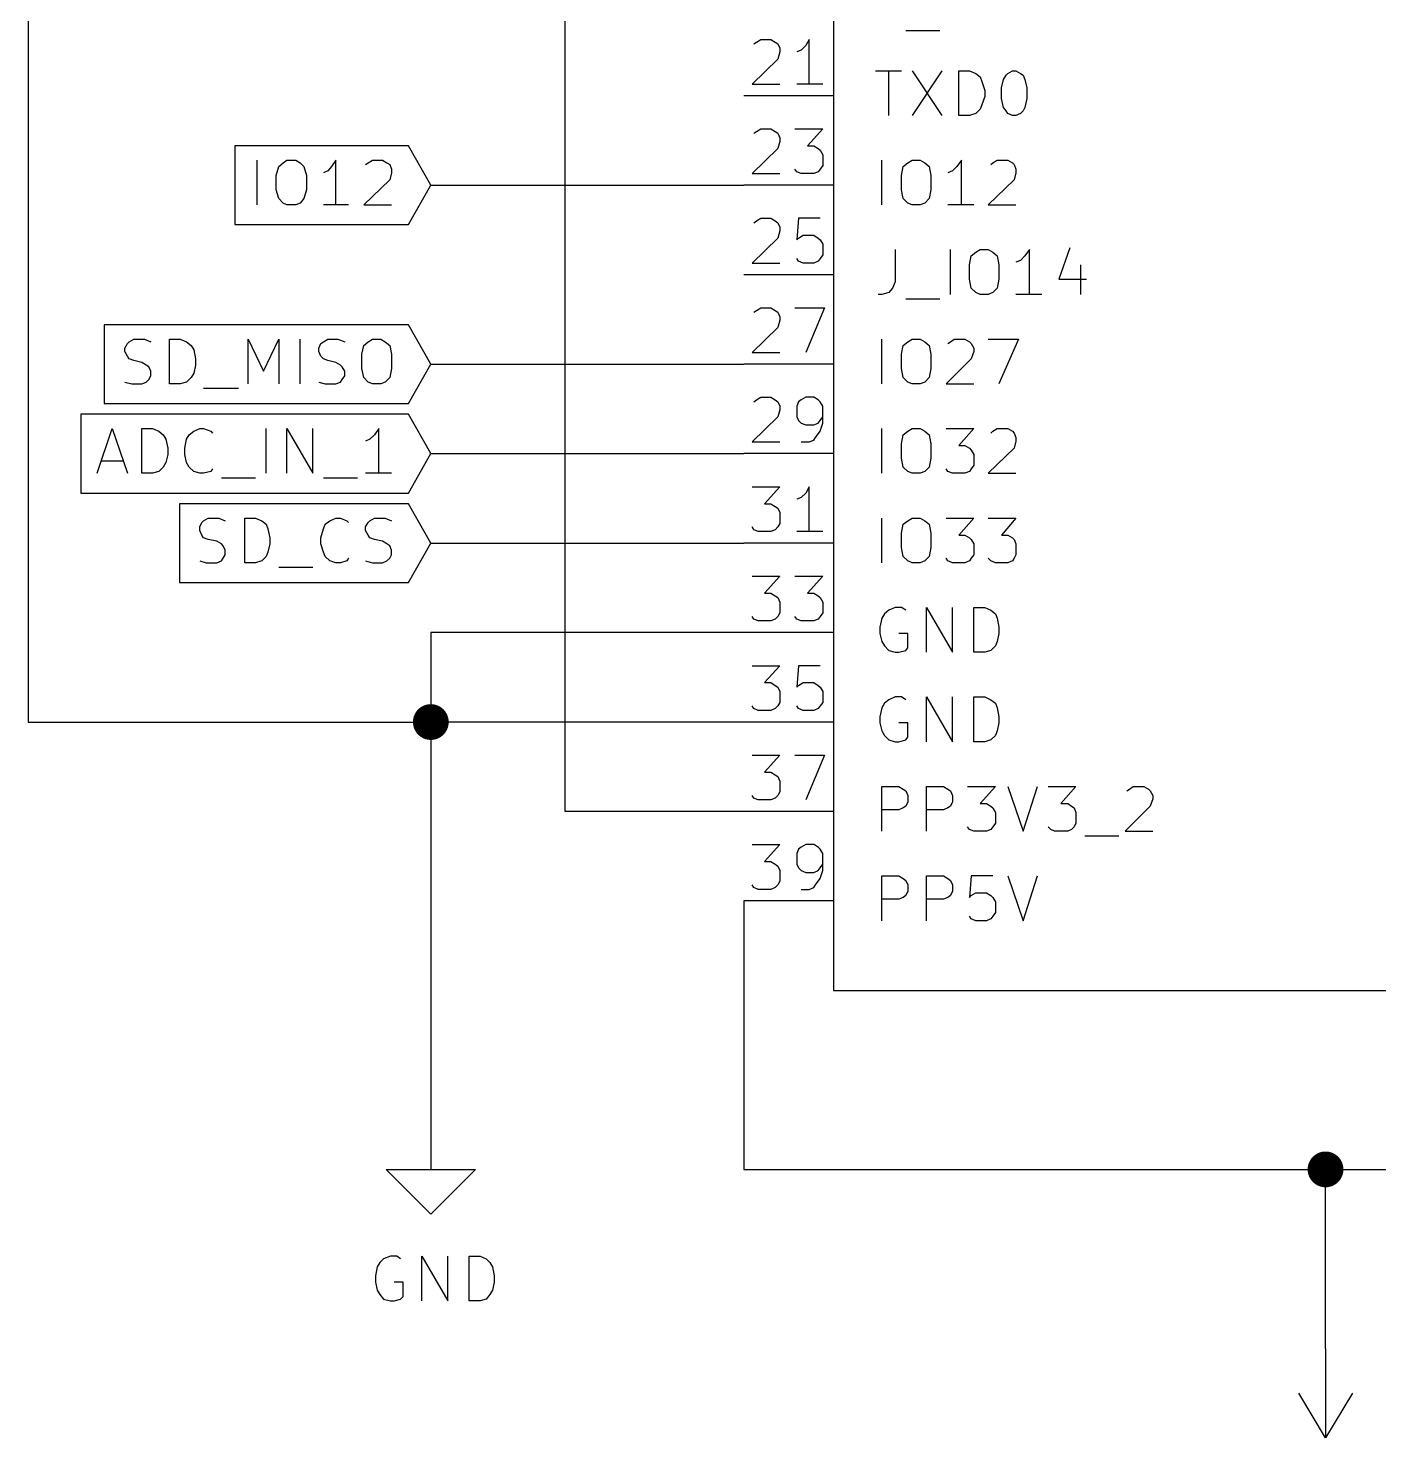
# Model space of a CAD drawing. Extents: x 10 to 410, y -287 to -10.
# Drawn here: x 170.18 to 208.52, y -208.28 to -168.26 of the extents above; entities that cross this region are included whole.
import ezdxf

# ---------------------------------------------------------------- set-up
doc = ezdxf.new("R2010")
doc.units = 0
doc.header["$MEASUREMENT"] = 0
for name, color, linetype in [('CYAN2', 4, 'CONTINUOUS'), ('GREEN2', 3, 'CONTINUOUS'), ('RED2', 1, 'CONTINUOUS')]:
    doc.layers.add(name, color=color, linetype=linetype)

msp = doc.modelspace()

# ---------------------------------------------------------------- linework, layer by layer
at = {"layer": 'CYAN2', "linetype": 'CONTINUOUS'}
for p, q in [((195.097, -168.326), (196.063, -168.326)), ((194.234, -169.469), (194.97, -169.469)), ((194.615, -170.739), (194.615, -169.469)), ((195.275, -169.469), (196.113, -170.739)), ((196.113, -169.469), (195.275, -170.739)), ((196.596, -170.739), (196.596, -169.469)), ((196.596, -169.469), (196.901, -169.469)), ((196.901, -169.469), (197.079, -169.545)), ((197.079, -169.545), (197.206, -169.647)), ((197.206, -169.647), (197.256, -169.774)), ((197.866, -169.723), (197.942, -169.596)), ((197.942, -169.596), (197.993, -169.545)), ((197.993, -169.545), (198.12, -169.469)), ((198.12, -169.469), (198.222, -169.469)), ((198.222, -169.469), (198.349, -169.545)), ((198.349, -169.545), (198.425, -169.596)), ((198.425, -169.596), (198.476, -169.723)), ((197.256, -169.774), (197.333, -170.028)), ((197.333, -170.028), (197.333, -170.205)), ((197.815, -169.951), (197.866, -169.723)), ((197.815, -170.256), (197.815, -169.951)), ((198.476, -169.723), (198.526, -169.951)), ((198.526, -169.951), (198.526, -170.256)), ((197.256, -170.434), (197.206, -170.561)), ((197.333, -170.205), (197.256, -170.434)), ((197.866, -170.51), (197.815, -170.256)), ((198.526, -170.256), (198.476, -170.51)), ((196.901, -170.739), (196.596, -170.739)), ((197.079, -170.688), (196.901, -170.739)), ((197.206, -170.561), (197.079, -170.688)), ((197.942, -170.612), (197.866, -170.51)), ((197.993, -170.688), (197.942, -170.612)), ((198.12, -170.739), (197.993, -170.688)), ((198.222, -170.739), (198.12, -170.739)), ((198.349, -170.688), (198.222, -170.739)), ((198.425, -170.612), (198.349, -170.688)), ((198.476, -170.51), (198.425, -170.612)), ((194.412, -173.279), (194.412, -172.009)), ((195.148, -172.085), (195.275, -172.009)), ((195.275, -172.009), (195.504, -172.009)), ((195.504, -172.009), (195.631, -172.085)), ((196.672, -172.009), (196.545, -172.187)), ((196.672, -173.279), (196.672, -172.009)), ((197.561, -172.085), (197.688, -172.009)), ((197.688, -172.009), (197.993, -172.009)), ((197.993, -172.009), (198.12, -172.085)), ((194.97, -172.441), (195.021, -172.187)), ((194.97, -172.847), (194.97, -172.441)), ((195.021, -172.187), (195.148, -172.085)), ((195.631, -172.085), (195.758, -172.187)), ((195.758, -172.187), (195.809, -172.441)), ((195.809, -172.441), (195.809, -172.847)), ((196.418, -172.314), (196.291, -172.364)), ((196.545, -172.187), (196.418, -172.314)), ((197.51, -172.136), (197.561, -172.085)), ((198.12, -172.085), (198.171, -172.136)), ((198.171, -172.136), (198.222, -172.263)), ((198.222, -172.364), (198.171, -172.568)), ((198.222, -172.263), (198.222, -172.364)), ((195.021, -173.101), (194.97, -172.847)), ((195.809, -172.847), (195.758, -173.101)), ((198.171, -172.568), (197.434, -173.279)), ((195.148, -173.228), (195.021, -173.101)), ((195.275, -173.279), (195.148, -173.228)), ((195.631, -173.228), (195.504, -173.279)), ((195.758, -173.101), (195.631, -173.228)), ((195.504, -173.279), (195.275, -173.279)), ((197.028, -173.279), (196.291, -173.279)), ((197.434, -173.279), (198.222, -173.279)), ((194.793, -174.549), (194.793, -175.463)), ((196.367, -175.819), (196.367, -174.549)), ((196.901, -174.981), (196.952, -174.727)), ((196.952, -174.727), (197.079, -174.625)), ((197.079, -174.625), (197.206, -174.549)), ((197.206, -174.549), (197.434, -174.549)), ((197.434, -174.549), (197.561, -174.625)), ((197.561, -174.625), (197.688, -174.727)), ((197.688, -174.727), (197.739, -174.981)), ((198.349, -174.854), (198.222, -174.904)), ((198.476, -174.727), (198.349, -174.854)), ((198.603, -174.549), (198.476, -174.727)), ((198.603, -175.819), (198.603, -174.549)), ((199.746, -174.498), (199.441, -175.387)), ((196.901, -175.387), (196.901, -174.981)), ((197.739, -174.981), (197.739, -175.387)), ((200.05, -174.981), (200.05, -175.819)), ((194.716, -175.641), (194.615, -175.768)), ((194.793, -175.463), (194.716, -175.641)), ((196.952, -175.641), (196.901, -175.387)), ((197.079, -175.768), (196.952, -175.641)), ((197.688, -175.641), (197.561, -175.768)), ((197.739, -175.387), (197.688, -175.641)), ((199.441, -175.387), (200.228, -175.387)), ((194.412, -175.819), (194.31, -175.819)), ((194.615, -175.768), (194.412, -175.819)), ((195.097, -175.946), (196.063, -175.946)), ((197.206, -175.819), (197.079, -175.768)), ((197.434, -175.819), (197.206, -175.819)), ((197.561, -175.768), (197.434, -175.819)), ((198.958, -175.819), (198.222, -175.819)), ((194.412, -178.359), (194.412, -177.089)), ((194.97, -177.521), (195.021, -177.267)), ((195.021, -177.267), (195.148, -177.165)), ((195.148, -177.165), (195.275, -177.089)), ((195.275, -177.089), (195.504, -177.089)), ((195.504, -177.089), (195.631, -177.165)), ((195.631, -177.165), (195.758, -177.267)), ((195.758, -177.267), (195.809, -177.521)), ((196.291, -177.216), (196.367, -177.165)), ((196.367, -177.165), (196.469, -177.089)), ((196.469, -177.089), (196.774, -177.089)), ((196.774, -177.089), (196.901, -177.165)), ((196.901, -177.165), (196.952, -177.216)), ((196.952, -177.216), (197.028, -177.343)), ((197.434, -177.089), (198.298, -177.089)), ((198.298, -177.089), (197.739, -178.359)), ((194.97, -177.927), (194.97, -177.521)), ((195.809, -177.521), (195.809, -177.927)), ((196.952, -177.648), (196.24, -178.359)), ((197.028, -177.444), (196.952, -177.648)), ((197.028, -177.343), (197.028, -177.444)), ((195.021, -178.181), (194.97, -177.927)), ((195.809, -177.927), (195.758, -178.181)), ((195.148, -178.308), (195.021, -178.181)), ((195.275, -178.359), (195.148, -178.308)), ((195.504, -178.359), (195.275, -178.359)), ((195.631, -178.308), (195.504, -178.359)), ((195.758, -178.181), (195.631, -178.308)), ((196.24, -178.359), (197.028, -178.359)), ((194.412, -180.899), (194.412, -179.629)), ((195.148, -179.705), (195.275, -179.629)), ((195.275, -179.629), (195.504, -179.629)), ((195.504, -179.629), (195.631, -179.705)), ((196.24, -179.629), (197.028, -179.629)), ((197.028, -179.629), (196.596, -180.111)), ((197.561, -179.705), (197.688, -179.629)), ((197.688, -179.629), (197.993, -179.629)), ((197.993, -179.629), (198.12, -179.705)), ((194.97, -180.061), (195.021, -179.807)), ((194.97, -180.467), (194.97, -180.061)), ((195.021, -179.807), (195.148, -179.705)), ((195.631, -179.705), (195.758, -179.807)), ((195.758, -179.807), (195.809, -180.061)), ((195.809, -180.061), (195.809, -180.467)), ((197.51, -179.756), (197.561, -179.705)), ((198.12, -179.705), (198.171, -179.756)), ((198.171, -179.756), (198.222, -179.883)), ((198.222, -179.984), (198.171, -180.188)), ((198.222, -179.883), (198.222, -179.984)), ((195.021, -180.721), (194.97, -180.467)), ((195.809, -180.467), (195.758, -180.721)), ((196.596, -180.111), (196.774, -180.111)), ((196.774, -180.111), (196.901, -180.188)), ((196.901, -180.188), (196.952, -180.238)), ((196.952, -180.238), (197.028, -180.365)), ((197.028, -180.365), (197.028, -180.67)), ((198.171, -180.188), (197.434, -180.899)), ((195.148, -180.848), (195.021, -180.721)), ((195.275, -180.899), (195.148, -180.848)), ((195.631, -180.848), (195.504, -180.899)), ((195.758, -180.721), (195.631, -180.848)), ((196.291, -180.848), (196.24, -180.772)), ((196.418, -180.899), (196.291, -180.848)), ((196.901, -180.848), (196.774, -180.899)), ((196.952, -180.772), (196.901, -180.848)), ((197.028, -180.67), (196.952, -180.772)), ((195.504, -180.899), (195.275, -180.899)), ((196.774, -180.899), (196.418, -180.899)), ((197.434, -180.899), (198.222, -180.899)), ((194.412, -183.439), (194.412, -182.169)), ((194.97, -182.601), (195.021, -182.347)), ((195.021, -182.347), (195.148, -182.245)), ((195.148, -182.245), (195.275, -182.169)), ((195.275, -182.169), (195.504, -182.169)), ((195.504, -182.169), (195.631, -182.245)), ((195.631, -182.245), (195.758, -182.347)), ((195.758, -182.347), (195.809, -182.601)), ((196.24, -182.169), (197.028, -182.169)), ((197.028, -182.169), (196.596, -182.651)), ((197.434, -182.169), (198.222, -182.169)), ((198.222, -182.169), (197.815, -182.651)), ((194.97, -183.007), (194.97, -182.601)), ((195.809, -182.601), (195.809, -183.007)), ((196.596, -182.651), (196.774, -182.651)), ((196.774, -182.651), (196.901, -182.728)), ((196.901, -182.728), (196.952, -182.778)), ((196.952, -182.778), (197.028, -182.905)), ((197.815, -182.651), (197.993, -182.651)), ((197.993, -182.651), (198.12, -182.728)), ((198.12, -182.728), (198.171, -182.778)), ((198.171, -182.778), (198.222, -182.905)), ((195.021, -183.261), (194.97, -183.007)), ((195.148, -183.388), (195.021, -183.261)), ((195.758, -183.261), (195.631, -183.388)), ((195.809, -183.007), (195.758, -183.261)), ((197.028, -183.21), (196.952, -183.312)), ((197.028, -182.905), (197.028, -183.21)), ((198.222, -183.21), (198.171, -183.312)), ((198.222, -182.905), (198.222, -183.21)), ((195.275, -183.439), (195.148, -183.388)), ((195.504, -183.439), (195.275, -183.439)), ((195.631, -183.388), (195.504, -183.439)), ((196.291, -183.388), (196.24, -183.312)), ((196.418, -183.439), (196.291, -183.388)), ((196.774, -183.439), (196.418, -183.439)), ((196.901, -183.388), (196.774, -183.439)), ((196.952, -183.312), (196.901, -183.388)), ((197.51, -183.388), (197.434, -183.312)), ((197.637, -183.439), (197.51, -183.388)), ((197.993, -183.439), (197.637, -183.439)), ((198.12, -183.388), (197.993, -183.439)), ((198.171, -183.312), (198.12, -183.388)), ((194.615, -184.785), (194.488, -184.887)), ((194.793, -184.709), (194.615, -184.785)), ((194.97, -184.709), (194.793, -184.709)), ((195.097, -184.785), (194.97, -184.709)), ((195.682, -185.979), (195.682, -184.709)), ((195.682, -184.709), (196.418, -185.979)), ((196.418, -185.979), (196.418, -184.709)), ((197.028, -185.979), (197.028, -184.709)), ((197.028, -184.709), (197.333, -184.709)), ((197.333, -184.709), (197.51, -184.785)), ((197.51, -184.785), (197.637, -184.887)), ((194.412, -185.014), (194.361, -185.268)), ((194.361, -185.268), (194.361, -185.445)), ((194.488, -184.887), (194.412, -185.014)), ((197.637, -184.887), (197.688, -185.014)), ((197.688, -185.014), (197.739, -185.268)), ((197.739, -185.268), (197.739, -185.445)), ((194.361, -185.445), (194.412, -185.674)), ((194.412, -185.674), (194.488, -185.801)), ((195.148, -185.445), (194.894, -185.445)), ((195.148, -185.852), (195.148, -185.445)), ((197.688, -185.674), (197.637, -185.801)), ((197.739, -185.445), (197.688, -185.674)), ((194.488, -185.801), (194.615, -185.928)), ((194.615, -185.928), (194.793, -185.979)), ((194.793, -185.979), (194.894, -185.979)), ((194.894, -185.979), (195.097, -185.928)), ((195.097, -185.928), (195.148, -185.852)), ((197.333, -185.979), (197.028, -185.979)), ((197.51, -185.928), (197.333, -185.979)), ((197.637, -185.801), (197.51, -185.928)), ((194.793, -187.249), (194.615, -187.325)), ((194.97, -187.249), (194.793, -187.249)), ((195.097, -187.325), (194.97, -187.249)), ((195.682, -188.519), (195.682, -187.249)), ((195.682, -187.249), (196.418, -188.519)), ((196.418, -188.519), (196.418, -187.249)), ((197.028, -188.519), (197.028, -187.249)), ((197.028, -187.249), (197.333, -187.249)), ((197.333, -187.249), (197.51, -187.325)), ((194.412, -187.554), (194.361, -187.808)), ((194.488, -187.427), (194.412, -187.554)), ((194.615, -187.325), (194.488, -187.427)), ((197.51, -187.325), (197.637, -187.427)), ((197.637, -187.427), (197.688, -187.554)), ((197.688, -187.554), (197.739, -187.808)), ((194.361, -187.808), (194.361, -187.985)), ((194.361, -187.985), (194.412, -188.214)), ((195.148, -187.985), (194.894, -187.985)), ((195.148, -188.392), (195.148, -187.985)), ((197.739, -187.985), (197.688, -188.214)), ((197.739, -187.808), (197.739, -187.985)), ((194.412, -188.214), (194.488, -188.341)), ((194.488, -188.341), (194.615, -188.468)), ((194.615, -188.468), (194.793, -188.519)), ((194.894, -188.519), (195.097, -188.468)), ((195.097, -188.468), (195.148, -188.392)), ((197.51, -188.468), (197.333, -188.519)), ((197.637, -188.341), (197.51, -188.468)), ((197.688, -188.214), (197.637, -188.341)), ((194.793, -188.519), (194.894, -188.519)), ((197.333, -188.519), (197.028, -188.519)), ((194.412, -191.059), (194.412, -189.789)), ((194.412, -189.789), (194.894, -189.789)), ((194.894, -189.789), (195.021, -189.865)), ((195.021, -189.865), (195.097, -189.916)), ((195.097, -189.916), (195.148, -190.043)), ((195.148, -190.043), (195.148, -190.221)), ((195.682, -191.059), (195.682, -189.789)), ((195.682, -189.789), (196.164, -189.789)), ((196.164, -189.789), (196.291, -189.865)), ((196.291, -189.865), (196.367, -189.916)), ((196.367, -189.916), (196.418, -190.043)), ((196.418, -190.043), (196.418, -190.221)), ((196.85, -189.789), (197.637, -189.789)), ((197.637, -189.789), (197.206, -190.271)), ((197.993, -189.789), (198.425, -191.059)), ((198.425, -191.059), (198.831, -189.789)), ((199.136, -189.789), (199.923, -189.789)), ((199.923, -189.789), (199.492, -190.271)), ((201.371, -189.916), (201.447, -189.865)), ((201.447, -189.865), (201.549, -189.789)), ((201.549, -189.789), (201.854, -189.789)), ((201.854, -189.789), (201.981, -189.865)), ((201.981, -189.865), (202.032, -189.916)), ((202.032, -189.916), (202.108, -190.043)), ((202.108, -190.043), (202.108, -190.144)), ((194.894, -190.449), (194.412, -190.449)), ((195.021, -190.398), (194.894, -190.449)), ((195.097, -190.348), (195.021, -190.398)), ((195.148, -190.221), (195.097, -190.348)), ((196.164, -190.449), (195.682, -190.449)), ((196.291, -190.398), (196.164, -190.449)), ((196.367, -190.348), (196.291, -190.398)), ((196.418, -190.221), (196.367, -190.348)), ((197.206, -190.271), (197.383, -190.271)), ((197.383, -190.271), (197.51, -190.348)), ((197.51, -190.348), (197.561, -190.398)), ((197.561, -190.398), (197.637, -190.525)), ((199.492, -190.271), (199.695, -190.271)), ((199.695, -190.271), (199.796, -190.348)), ((199.796, -190.348), (199.873, -190.398)), ((199.873, -190.398), (199.923, -190.525)), ((202.032, -190.348), (201.32, -191.059)), ((202.108, -190.144), (202.032, -190.348)), ((197.637, -190.83), (197.561, -190.932)), ((197.637, -190.525), (197.637, -190.83)), ((199.923, -190.83), (199.873, -190.932)), ((199.923, -190.525), (199.923, -190.83)), ((196.901, -191.008), (196.85, -190.932)), ((197.028, -191.059), (196.901, -191.008)), ((197.383, -191.059), (197.028, -191.059)), ((197.51, -191.008), (197.383, -191.059)), ((197.561, -190.932), (197.51, -191.008)), ((199.212, -191.008), (199.136, -190.932)), ((199.314, -191.059), (199.212, -191.008)), ((199.695, -191.059), (199.314, -191.059)), ((199.796, -191.008), (199.695, -191.059)), ((199.873, -190.932), (199.796, -191.008)), ((200.177, -191.186), (201.143, -191.186)), ((201.32, -191.059), (202.108, -191.059)), ((194.412, -193.599), (194.412, -192.329)), ((194.412, -192.329), (194.894, -192.329)), ((194.894, -192.329), (195.021, -192.405)), ((195.021, -192.405), (195.097, -192.456)), ((195.097, -192.456), (195.148, -192.583)), ((195.682, -193.599), (195.682, -192.329)), ((195.682, -192.329), (196.164, -192.329)), ((196.164, -192.329), (196.291, -192.405)), ((196.291, -192.405), (196.367, -192.456)), ((196.367, -192.456), (196.418, -192.583)), ((196.952, -192.329), (196.901, -192.938)), ((197.561, -192.329), (196.952, -192.329)), ((197.993, -192.329), (198.425, -193.599)), ((198.425, -193.599), (198.831, -192.329)), ((195.148, -192.761), (195.097, -192.888)), ((195.148, -192.583), (195.148, -192.761)), ((196.418, -192.761), (196.367, -192.888)), ((196.418, -192.583), (196.418, -192.761)), ((196.952, -192.888), (197.079, -192.811)), ((197.079, -192.811), (197.383, -192.811)), ((197.383, -192.811), (197.51, -192.888)), ((194.894, -192.989), (194.412, -192.989)), ((195.021, -192.938), (194.894, -192.989)), ((195.097, -192.888), (195.021, -192.938)), ((196.164, -192.989), (195.682, -192.989)), ((196.291, -192.938), (196.164, -192.989)), ((196.367, -192.888), (196.291, -192.938)), ((196.901, -192.938), (196.952, -192.888)), ((197.51, -192.888), (197.561, -192.938)), ((197.561, -192.938), (197.637, -193.065)), ((197.637, -193.065), (197.637, -193.37)), ((196.952, -193.548), (196.901, -193.472)), ((197.079, -193.599), (196.952, -193.548)), ((197.383, -193.599), (197.079, -193.599)), ((197.51, -193.548), (197.383, -193.599)), ((197.561, -193.472), (197.51, -193.548)), ((197.637, -193.37), (197.561, -193.472)), ((180.264, -203.2), (180.162, -203.302)), ((180.467, -203.124), (180.264, -203.2)), ((180.645, -203.124), (180.467, -203.124)), ((180.746, -203.2), (180.645, -203.124)), ((181.356, -204.394), (181.356, -203.124)), ((181.356, -203.124), (182.093, -204.394)), ((182.093, -204.394), (182.093, -203.124)), ((182.702, -204.394), (182.702, -203.124)), ((182.702, -203.124), (183.007, -203.124)), ((183.007, -203.124), (183.185, -203.2)), ((183.185, -203.2), (183.286, -203.302)), ((180.086, -203.429), (180.035, -203.683)), ((180.035, -203.683), (180.035, -203.86)), ((180.162, -203.302), (180.086, -203.429)), ((183.286, -203.302), (183.363, -203.429)), ((183.363, -203.429), (183.413, -203.683)), ((183.413, -203.683), (183.413, -203.86)), ((180.035, -203.86), (180.086, -204.089)), ((180.086, -204.089), (180.162, -204.216)), ((180.823, -203.86), (180.569, -203.86)), ((180.823, -204.267), (180.823, -203.86)), ((183.363, -204.089), (183.286, -204.216)), ((183.413, -203.86), (183.363, -204.089)), ((180.162, -204.216), (180.264, -204.343)), ((180.264, -204.343), (180.467, -204.394)), ((180.467, -204.394), (180.569, -204.394)), ((180.569, -204.394), (180.746, -204.343)), ((180.746, -204.343), (180.823, -204.267)), ((183.007, -204.394), (182.702, -204.394)), ((183.185, -204.343), (183.007, -204.394)), ((183.286, -204.216), (183.185, -204.343))]:
    msp.add_line(p, q, dxfattribs=at)
at = {"layer": 'GREEN2', "linetype": 'CONTINUOUS'}
for p, q in [((185.42, -190.5), (185.42, -147.32)), ((170.18, -152.4), (170.18, -187.96)), ((181.61, -172.72), (190.5, -172.72)), ((181.61, -177.8), (190.5, -177.8)), ((181.61, -180.34), (190.5, -180.34)), ((181.61, -182.88), (190.5, -182.88)), ((190.5, -185.42), (181.61, -185.42)), ((181.61, -185.42), (181.61, -187.96)), ((170.18, -187.96), (181.61, -187.96)), ((190.5, -187.96), (181.61, -187.96)), ((181.61, -187.96), (181.61, -199.39)), ((190.5, -190.5), (185.42, -190.5)), ((190.5, -193.04), (190.5, -200.66)), ((190.5, -200.66), (207.01, -200.66)), ((207.01, -205.74), (207.01, -200.66)), ((207.01, -200.66), (222.25, -200.66))]:
    msp.add_line(p, q, dxfattribs=at)
at = {"layer": 'GREEN2', "const_width": 0.508}
for points in [[(181.356, -187.96, 1), (181.864, -187.96, 1)], [(206.756, -200.66, 1), (207.264, -200.66, 1)]]:
    msp.add_lwpolyline(points, format="xyb", close=True, dxfattribs=at)
at = {"layer": 'RED2', "linetype": 'CONTINUOUS'}
for p, q in [((193.04, -142.24), (193.04, -195.58)), ((190.779, -168.707), (190.856, -168.656)), ((190.856, -168.656), (190.983, -168.58)), ((190.983, -168.58), (191.262, -168.58)), ((191.262, -168.58), (191.389, -168.656)), ((191.389, -168.656), (191.465, -168.707)), ((191.465, -168.707), (191.516, -168.834)), ((191.516, -168.834), (191.516, -168.935)), ((192.253, -168.758), (192.126, -168.885)), ((192.354, -168.58), (192.253, -168.758)), ((192.354, -169.85), (192.354, -168.58)), ((191.465, -169.139), (190.729, -169.85)), ((191.516, -168.935), (191.465, -169.139)), ((192.126, -168.885), (191.999, -168.935)), ((190.729, -169.85), (191.516, -169.85)), ((192.735, -169.85), (191.999, -169.85)), ((193.04, -170.18), (190.5, -170.18)), ((190.779, -171.247), (190.856, -171.196)), ((190.856, -171.196), (190.983, -171.12)), ((190.983, -171.12), (191.262, -171.12)), ((191.262, -171.12), (191.389, -171.196)), ((191.389, -171.196), (191.465, -171.247)), ((191.465, -171.247), (191.516, -171.374)), ((191.948, -171.12), (192.735, -171.12)), ((192.735, -171.12), (192.303, -171.602)), ((180.975, -171.602), (176.047, -171.602)), ((176.047, -171.602), (176.047, -172.72)), ((181.61, -172.72), (180.975, -171.602)), ((191.516, -171.475), (191.465, -171.679)), ((191.516, -171.374), (191.516, -171.475)), ((192.303, -171.602), (192.481, -171.602)), ((192.481, -171.602), (192.608, -171.679)), ((176.682, -173.279), (176.682, -172.009)), ((177.419, -172.085), (177.521, -172.009)), ((177.521, -172.009), (177.775, -172.009)), ((177.775, -172.009), (177.902, -172.085)), ((178.918, -172.009), (178.791, -172.187)), ((178.918, -173.279), (178.918, -172.009)), ((179.832, -172.085), (179.959, -172.009)), ((179.959, -172.009), (180.238, -172.009)), ((180.238, -172.009), (180.365, -172.085)), ((191.465, -171.679), (190.729, -172.39)), ((192.608, -171.679), (192.659, -171.729)), ((192.659, -171.729), (192.735, -171.856)), ((192.735, -171.856), (192.735, -172.161)), ((177.216, -172.441), (177.292, -172.187)), ((177.216, -172.847), (177.216, -172.441)), ((177.292, -172.187), (177.419, -172.085)), ((177.902, -172.085), (178.003, -172.187)), ((178.003, -172.187), (178.079, -172.441)), ((178.079, -172.441), (178.079, -172.847)), ((178.689, -172.314), (178.562, -172.364)), ((178.791, -172.187), (178.689, -172.314)), ((179.756, -172.136), (179.832, -172.085)), ((180.365, -172.085), (180.442, -172.136)), ((180.442, -172.136), (180.492, -172.263)), ((180.492, -172.364), (180.442, -172.568)), ((180.492, -172.263), (180.492, -172.364)), ((190.729, -172.39), (191.516, -172.39)), ((191.999, -172.339), (191.948, -172.263)), ((192.126, -172.39), (191.999, -172.339)), ((192.481, -172.39), (192.126, -172.39)), ((192.608, -172.339), (192.481, -172.39)), ((192.659, -172.263), (192.608, -172.339)), ((192.735, -172.161), (192.659, -172.263)), ((176.047, -172.72), (176.047, -173.838)), ((177.292, -173.101), (177.216, -172.847)), ((178.079, -172.847), (178.003, -173.101)), ((180.442, -172.568), (179.705, -173.279)), ((180.975, -173.838), (181.61, -172.72)), ((193.04, -172.72), (190.5, -172.72)), ((177.419, -173.228), (177.292, -173.101)), ((177.521, -173.279), (177.419, -173.228)), ((177.902, -173.228), (177.775, -173.279)), ((178.003, -173.101), (177.902, -173.228)), ((177.775, -173.279), (177.521, -173.279)), ((179.273, -173.279), (178.562, -173.279)), ((179.705, -173.279), (180.492, -173.279)), ((190.856, -173.736), (190.983, -173.66)), ((190.983, -173.66), (191.262, -173.66)), ((191.262, -173.66), (191.389, -173.736)), ((192.049, -173.66), (191.999, -174.269)), ((192.659, -173.66), (192.049, -173.66)), ((176.047, -173.838), (180.975, -173.838)), ((190.779, -173.787), (190.856, -173.736)), ((191.389, -173.736), (191.465, -173.787)), ((191.465, -173.787), (191.516, -173.914)), ((191.516, -174.015), (191.465, -174.219)), ((191.516, -173.914), (191.516, -174.015)), ((191.465, -174.219), (190.729, -174.93)), ((191.999, -174.269), (192.049, -174.219)), ((192.049, -174.219), (192.176, -174.142)), ((192.176, -174.142), (192.481, -174.142)), ((192.481, -174.142), (192.608, -174.219)), ((192.608, -174.219), (192.659, -174.269)), ((192.659, -174.269), (192.735, -174.396)), ((192.735, -174.396), (192.735, -174.701)), ((192.049, -174.879), (191.999, -174.803)), ((192.659, -174.803), (192.608, -174.879)), ((192.735, -174.701), (192.659, -174.803)), ((193.04, -175.26), (190.5, -175.26)), ((190.729, -174.93), (191.516, -174.93)), ((192.176, -174.93), (192.049, -174.879)), ((192.481, -174.93), (192.176, -174.93)), ((192.608, -174.879), (192.481, -174.93)), ((190.779, -176.327), (190.856, -176.276)), ((190.856, -176.276), (190.983, -176.2)), ((190.983, -176.2), (191.262, -176.2)), ((191.262, -176.2), (191.389, -176.276)), ((191.389, -176.276), (191.465, -176.327)), ((191.465, -176.327), (191.516, -176.454)), ((191.516, -176.454), (191.516, -176.555)), ((191.948, -176.2), (192.786, -176.2)), ((192.786, -176.2), (192.253, -177.47)), ((180.975, -176.682), (172.339, -176.682)), ((172.339, -176.682), (172.339, -177.8)), ((181.61, -177.8), (180.975, -176.682)), ((191.465, -176.759), (190.729, -177.47)), ((191.516, -176.555), (191.465, -176.759)), ((172.923, -177.343), (172.999, -177.216)), ((172.999, -177.216), (173.05, -177.165)), ((173.05, -177.165), (173.177, -177.089)), ((173.177, -177.089), (173.482, -177.089)), ((173.482, -177.089), (173.66, -177.165)), ((174.193, -178.359), (174.193, -177.089)), ((174.193, -177.089), (174.498, -177.089)), ((174.498, -177.089), (174.676, -177.165)), ((174.676, -177.165), (174.803, -177.267)), ((174.803, -177.267), (174.879, -177.394)), ((176.428, -178.359), (176.428, -177.089)), ((176.428, -177.089), (176.86, -178.003)), ((176.86, -178.003), (177.292, -177.089)), ((177.292, -177.089), (177.292, -178.359)), ((177.902, -178.359), (177.902, -177.089)), ((178.435, -177.343), (178.486, -177.216)), ((178.486, -177.216), (178.562, -177.165)), ((178.562, -177.165), (178.689, -177.089)), ((178.689, -177.089), (178.968, -177.089)), ((178.968, -177.089), (179.172, -177.165)), ((179.654, -177.521), (179.705, -177.267)), ((179.705, -177.267), (179.832, -177.165)), ((179.832, -177.165), (179.959, -177.089)), ((179.959, -177.089), (180.188, -177.089)), ((180.188, -177.089), (180.315, -177.165)), ((180.315, -177.165), (180.442, -177.267)), ((180.442, -177.267), (180.492, -177.521)), ((172.923, -177.444), (172.923, -177.343)), ((172.999, -177.571), (172.923, -177.444)), ((173.05, -177.648), (172.999, -177.571)), ((173.177, -177.698), (173.05, -177.648)), ((174.879, -177.394), (174.93, -177.648)), ((174.93, -177.648), (174.93, -177.825)), ((178.435, -177.444), (178.435, -177.343)), ((178.486, -177.571), (178.435, -177.444)), ((178.562, -177.648), (178.486, -177.571)), ((178.689, -177.698), (178.562, -177.648)), ((179.654, -177.927), (179.654, -177.521)), ((180.492, -177.521), (180.492, -177.927)), ((190.729, -177.47), (191.516, -177.47)), ((172.339, -177.8), (172.339, -178.918)), ((173.406, -177.749), (173.177, -177.698)), ((173.533, -177.825), (173.406, -177.749)), ((173.609, -177.876), (173.533, -177.825)), ((173.66, -178.003), (173.609, -177.876)), ((173.66, -178.13), (173.66, -178.003)), ((174.879, -178.054), (174.803, -178.181)), ((174.93, -177.825), (174.879, -178.054)), ((178.918, -177.749), (178.689, -177.698)), ((179.045, -177.825), (178.918, -177.749)), ((179.095, -177.876), (179.045, -177.825)), ((179.172, -178.003), (179.095, -177.876)), ((179.172, -178.13), (179.172, -178.003)), ((179.705, -178.181), (179.654, -177.927)), ((180.492, -177.927), (180.442, -178.181)), ((180.975, -178.918), (181.61, -177.8)), ((193.04, -177.8), (190.5, -177.8)), ((172.923, -178.308), (173.126, -178.359)), ((173.126, -178.359), (173.406, -178.359)), ((173.406, -178.359), (173.533, -178.308)), ((173.533, -178.308), (173.609, -178.232)), ((173.609, -178.232), (173.66, -178.13)), ((174.498, -178.359), (174.193, -178.359)), ((174.676, -178.308), (174.498, -178.359)), ((174.803, -178.181), (174.676, -178.308)), ((178.435, -178.308), (178.613, -178.359)), ((178.613, -178.359), (178.918, -178.359)), ((178.918, -178.359), (179.045, -178.308)), ((179.045, -178.308), (179.095, -178.232)), ((179.095, -178.232), (179.172, -178.13)), ((179.832, -178.308), (179.705, -178.181)), ((179.959, -178.359), (179.832, -178.308)), ((180.188, -178.359), (179.959, -178.359)), ((180.315, -178.308), (180.188, -178.359)), ((180.442, -178.181), (180.315, -178.308)), ((175.158, -178.486), (176.149, -178.486)), ((190.779, -178.867), (190.856, -178.816)), ((190.856, -178.816), (190.983, -178.74)), ((190.983, -178.74), (191.262, -178.74)), ((191.262, -178.74), (191.389, -178.816)), ((191.389, -178.816), (191.465, -178.867)), ((191.465, -178.867), (191.516, -178.994)), ((192.049, -178.867), (191.999, -178.994)), ((192.126, -178.816), (192.049, -178.867)), ((192.253, -178.74), (192.126, -178.816)), ((192.481, -178.74), (192.253, -178.74)), ((192.608, -178.816), (192.481, -178.74)), ((192.659, -178.867), (192.608, -178.816)), ((192.735, -178.994), (192.659, -178.867)), ((180.975, -179.222), (171.679, -179.222)), ((171.679, -179.222), (171.679, -180.34)), ((172.339, -178.918), (180.975, -178.918)), ((181.61, -180.34), (180.975, -179.222)), ((191.516, -179.095), (191.465, -179.299)), ((191.516, -178.994), (191.516, -179.095)), ((191.999, -178.994), (191.999, -179.299)), ((192.735, -179.476), (192.735, -178.994)), ((172.136, -180.899), (172.568, -179.629)), ((172.568, -179.629), (172.999, -180.899)), ((173.406, -180.899), (173.406, -179.629)), ((173.406, -179.629), (173.711, -179.629)), ((173.711, -179.629), (173.888, -179.705)), ((174.879, -179.705), (175.057, -179.629)), ((175.057, -179.629), (175.158, -179.629)), ((175.158, -179.629), (175.362, -179.705)), ((176.936, -180.899), (176.936, -179.629)), ((177.521, -180.899), (177.521, -179.629)), ((177.521, -179.629), (178.257, -180.899)), ((178.257, -180.899), (178.257, -179.629)), ((180.137, -179.629), (180.01, -179.807)), ((180.137, -180.899), (180.137, -179.629)), ((191.465, -179.299), (190.729, -180.01)), ((191.999, -179.299), (192.049, -179.4)), ((192.049, -179.4), (192.126, -179.476)), ((192.126, -179.476), (192.253, -179.527)), ((192.253, -179.527), (192.481, -179.527)), ((192.481, -179.527), (192.608, -179.476)), ((192.608, -179.476), (192.659, -179.4)), ((192.659, -179.4), (192.735, -179.299)), ((192.659, -179.705), (192.735, -179.476)), ((173.888, -179.705), (174.015, -179.807)), ((174.015, -179.807), (174.092, -179.934)), ((174.092, -179.934), (174.142, -180.188)), ((174.625, -180.188), (174.676, -179.934)), ((174.676, -179.934), (174.752, -179.807)), ((174.752, -179.807), (174.879, -179.705)), ((175.362, -179.705), (175.412, -179.756)), ((179.883, -179.934), (179.756, -179.984)), ((180.01, -179.807), (179.883, -179.934)), ((190.729, -180.01), (191.516, -180.01)), ((192.126, -180.01), (192.354, -180.01)), ((192.354, -180.01), (192.481, -179.959)), ((192.481, -179.959), (192.532, -179.883)), ((192.532, -179.883), (192.659, -179.705)), ((171.679, -180.34), (171.679, -181.458)), ((174.142, -180.365), (174.092, -180.594)), ((174.142, -180.188), (174.142, -180.365)), ((174.625, -180.365), (174.625, -180.188)), ((174.676, -180.594), (174.625, -180.365)), ((180.975, -181.458), (181.61, -180.34)), ((193.04, -180.34), (190.5, -180.34)), ((172.263, -180.543), (172.872, -180.543)), ((173.888, -180.848), (173.711, -180.899)), ((174.015, -180.721), (173.888, -180.848)), ((174.092, -180.594), (174.015, -180.721)), ((174.752, -180.721), (174.676, -180.594)), ((174.879, -180.848), (174.752, -180.721)), ((175.057, -180.899), (174.879, -180.848)), ((175.362, -180.848), (175.158, -180.899)), ((175.412, -180.772), (175.362, -180.848)), ((173.711, -180.899), (173.406, -180.899)), ((175.158, -180.899), (175.057, -180.899)), ((175.666, -181.026), (176.632, -181.026)), ((178.562, -181.026), (179.527, -181.026)), ((180.492, -180.899), (179.756, -180.899)), ((171.679, -181.458), (180.975, -181.458)), ((190.729, -181.28), (191.516, -181.28)), ((191.516, -181.28), (191.084, -181.762)), ((192.126, -181.585), (191.999, -181.635)), ((192.253, -181.458), (192.126, -181.585)), ((192.354, -181.28), (192.253, -181.458)), ((192.354, -182.55), (192.354, -181.28)), ((180.975, -181.762), (174.473, -181.762)), ((174.473, -181.762), (174.473, -182.88)), ((181.61, -182.88), (180.975, -181.762)), ((191.084, -181.762), (191.262, -181.762)), ((191.262, -181.762), (191.389, -181.839)), ((191.389, -181.839), (191.465, -181.889)), ((191.465, -181.889), (191.516, -182.016)), ((191.516, -182.016), (191.516, -182.321)), ((175.057, -182.423), (175.108, -182.296)), ((175.057, -182.524), (175.057, -182.423)), ((175.108, -182.296), (175.158, -182.245)), ((175.158, -182.245), (175.285, -182.169)), ((175.285, -182.169), (175.59, -182.169)), ((175.59, -182.169), (175.768, -182.245)), ((176.327, -183.439), (176.327, -182.169)), ((176.327, -182.169), (176.632, -182.169)), ((176.632, -182.169), (176.809, -182.245)), ((176.809, -182.245), (176.936, -182.347)), ((176.936, -182.347), (176.987, -182.474)), ((176.987, -182.474), (177.038, -182.728)), ((178.486, -182.728), (178.562, -182.474)), ((178.562, -182.474), (178.613, -182.347)), ((178.613, -182.347), (178.74, -182.245)), ((178.74, -182.245), (178.918, -182.169)), ((178.918, -182.169), (179.045, -182.169)), ((179.045, -182.169), (179.222, -182.245)), ((179.222, -182.245), (179.273, -182.296)), ((179.756, -182.423), (179.832, -182.296)), ((179.756, -182.524), (179.756, -182.423)), ((179.832, -182.296), (179.883, -182.245)), ((179.883, -182.245), (180.01, -182.169)), ((180.01, -182.169), (180.315, -182.169)), ((180.315, -182.169), (180.492, -182.245)), ((190.779, -182.499), (190.729, -182.423)), ((191.465, -182.423), (191.389, -182.499)), ((191.516, -182.321), (191.465, -182.423)), ((175.108, -182.651), (175.057, -182.524)), ((175.158, -182.728), (175.108, -182.651)), ((175.285, -182.778), (175.158, -182.728)), ((175.539, -182.829), (175.285, -182.778)), ((175.666, -182.905), (175.539, -182.829)), ((177.038, -182.728), (177.038, -182.905)), ((178.486, -182.905), (178.486, -182.728)), ((179.832, -182.651), (179.756, -182.524)), ((179.883, -182.728), (179.832, -182.651)), ((180.01, -182.778), (179.883, -182.728)), ((180.238, -182.829), (180.01, -182.778)), ((180.365, -182.905), (180.238, -182.829)), ((190.906, -182.55), (190.779, -182.499)), ((191.262, -182.55), (190.906, -182.55)), ((191.389, -182.499), (191.262, -182.55)), ((192.735, -182.55), (191.999, -182.55)), ((174.473, -182.88), (174.473, -183.998)), ((175.717, -182.956), (175.666, -182.905)), ((175.768, -183.083), (175.717, -182.956)), ((175.717, -183.312), (175.768, -183.21)), ((175.768, -183.21), (175.768, -183.083)), ((176.936, -183.261), (176.809, -183.388)), ((176.987, -183.134), (176.936, -183.261)), ((177.038, -182.905), (176.987, -183.134)), ((178.562, -183.134), (178.486, -182.905)), ((178.613, -183.261), (178.562, -183.134)), ((178.74, -183.388), (178.613, -183.261)), ((180.442, -182.956), (180.365, -182.905)), ((180.492, -183.083), (180.442, -182.956)), ((180.442, -183.312), (180.492, -183.21)), ((180.492, -183.21), (180.492, -183.083)), ((180.975, -183.998), (181.61, -182.88)), ((193.04, -182.88), (190.5, -182.88)), ((175.057, -183.388), (175.235, -183.439)), ((175.235, -183.439), (175.539, -183.439)), ((175.539, -183.439), (175.666, -183.388)), ((175.666, -183.388), (175.717, -183.312)), ((176.632, -183.439), (176.327, -183.439)), ((176.809, -183.388), (176.632, -183.439)), ((177.292, -183.566), (178.257, -183.566)), ((178.918, -183.439), (178.74, -183.388)), ((179.045, -183.439), (178.918, -183.439)), ((179.222, -183.388), (179.045, -183.439)), ((179.273, -183.312), (179.222, -183.388)), ((179.756, -183.388), (179.959, -183.439)), ((179.959, -183.439), (180.238, -183.439)), ((180.238, -183.439), (180.365, -183.388)), ((180.365, -183.388), (180.442, -183.312)), ((174.473, -183.998), (180.975, -183.998)), ((190.729, -183.82), (191.516, -183.82)), ((191.516, -183.82), (191.084, -184.302)), ((191.948, -183.82), (192.735, -183.82)), ((192.735, -183.82), (192.303, -184.302)), ((191.084, -184.302), (191.262, -184.302)), ((191.262, -184.302), (191.389, -184.379)), ((191.389, -184.379), (191.465, -184.429)), ((191.465, -184.429), (191.516, -184.556)), ((192.303, -184.302), (192.481, -184.302)), ((192.481, -184.302), (192.608, -184.379)), ((192.608, -184.379), (192.659, -184.429)), ((192.659, -184.429), (192.735, -184.556)), ((191.516, -184.861), (191.465, -184.963)), ((191.516, -184.556), (191.516, -184.861)), ((192.735, -184.861), (192.659, -184.963)), ((192.735, -184.556), (192.735, -184.861)), ((190.779, -185.039), (190.729, -184.963)), ((190.906, -185.09), (190.779, -185.039)), ((191.262, -185.09), (190.906, -185.09)), ((191.389, -185.039), (191.262, -185.09)), ((191.465, -184.963), (191.389, -185.039)), ((191.999, -185.039), (191.948, -184.963)), ((192.126, -185.09), (191.999, -185.039)), ((192.481, -185.09), (192.126, -185.09)), ((192.608, -185.039), (192.481, -185.09)), ((192.659, -184.963), (192.608, -185.039)), ((193.04, -185.42), (190.5, -185.42)), ((190.729, -186.36), (191.516, -186.36)), ((191.516, -186.36), (191.084, -186.842)), ((192.049, -186.36), (191.999, -186.969)), ((192.659, -186.36), (192.049, -186.36)), ((191.084, -186.842), (191.262, -186.842)), ((191.262, -186.842), (191.389, -186.919)), ((192.049, -186.919), (192.176, -186.842)), ((192.176, -186.842), (192.481, -186.842)), ((192.481, -186.842), (192.608, -186.919)), ((191.389, -186.919), (191.465, -186.969)), ((191.465, -186.969), (191.516, -187.096)), ((191.516, -187.096), (191.516, -187.401)), ((191.999, -186.969), (192.049, -186.919)), ((192.608, -186.919), (192.659, -186.969)), ((192.659, -186.969), (192.735, -187.096)), ((192.735, -187.096), (192.735, -187.401)), ((190.779, -187.579), (190.729, -187.503)), ((190.906, -187.63), (190.779, -187.579)), ((191.262, -187.63), (190.906, -187.63)), ((191.389, -187.579), (191.262, -187.63)), ((191.465, -187.503), (191.389, -187.579)), ((191.516, -187.401), (191.465, -187.503)), ((192.049, -187.579), (191.999, -187.503)), ((192.176, -187.63), (192.049, -187.579)), ((192.481, -187.63), (192.176, -187.63)), ((192.608, -187.579), (192.481, -187.63)), ((192.659, -187.503), (192.608, -187.579)), ((192.735, -187.401), (192.659, -187.503)), ((193.04, -187.96), (190.5, -187.96)), ((190.729, -188.9), (191.516, -188.9)), ((191.516, -188.9), (191.084, -189.382)), ((191.948, -188.9), (192.786, -188.9)), ((192.786, -188.9), (192.253, -190.17)), ((191.084, -189.382), (191.262, -189.382)), ((191.262, -189.382), (191.389, -189.459)), ((191.389, -189.459), (191.465, -189.509)), ((191.465, -189.509), (191.516, -189.636)), ((191.516, -189.636), (191.516, -189.941)), ((190.779, -190.119), (190.729, -190.043)), ((191.465, -190.043), (191.389, -190.119)), ((191.516, -189.941), (191.465, -190.043)), ((190.906, -190.17), (190.779, -190.119)), ((191.262, -190.17), (190.906, -190.17)), ((191.389, -190.119), (191.262, -190.17)), ((193.04, -190.5), (190.5, -190.5)), ((190.729, -191.44), (191.516, -191.44)), ((191.516, -191.44), (191.084, -191.922)), ((192.049, -191.567), (191.999, -191.694)), ((192.126, -191.516), (192.049, -191.567)), ((192.253, -191.44), (192.126, -191.516)), ((192.481, -191.44), (192.253, -191.44)), ((192.608, -191.516), (192.481, -191.44)), ((192.659, -191.567), (192.608, -191.516)), ((192.735, -191.694), (192.659, -191.567)), ((191.084, -191.922), (191.262, -191.922)), ((191.262, -191.922), (191.389, -191.999)), ((191.389, -191.999), (191.465, -192.049)), ((191.465, -192.049), (191.516, -192.176)), ((191.999, -191.694), (191.999, -191.999)), ((191.999, -191.999), (192.049, -192.1)), ((192.659, -192.1), (192.735, -191.999)), ((192.735, -192.176), (192.735, -191.694)), ((191.516, -192.481), (191.465, -192.583)), ((191.516, -192.176), (191.516, -192.481)), ((192.049, -192.1), (192.126, -192.176)), ((192.126, -192.176), (192.253, -192.227)), ((192.253, -192.227), (192.481, -192.227)), ((192.481, -192.227), (192.608, -192.176)), ((192.532, -192.583), (192.659, -192.405)), ((192.608, -192.176), (192.659, -192.1)), ((192.659, -192.405), (192.735, -192.176)), ((190.779, -192.659), (190.729, -192.583)), ((190.906, -192.71), (190.779, -192.659)), ((191.262, -192.71), (190.906, -192.71)), ((191.389, -192.659), (191.262, -192.71)), ((191.465, -192.583), (191.389, -192.659)), ((192.126, -192.71), (192.354, -192.71)), ((192.354, -192.71), (192.481, -192.659)), ((192.481, -192.659), (192.532, -192.583)), ((193.04, -193.04), (190.5, -193.04)), ((193.04, -195.58), (219.71, -195.58)), ((181.61, -199.39), (181.61, -200.66)), ((181.61, -201.93), (180.34, -200.66)), ((180.34, -200.66), (181.61, -200.66)), ((181.61, -200.66), (182.88, -200.66)), ((182.88, -200.66), (181.61, -201.93)), ((207.01, -205.74), (207.01, -208.28)), ((207.01, -208.28), (206.248, -207.01)), ((207.772, -207.01), (207.01, -208.28))]:
    msp.add_line(p, q, dxfattribs=at)

doc.saveas('drawing.dxf')
